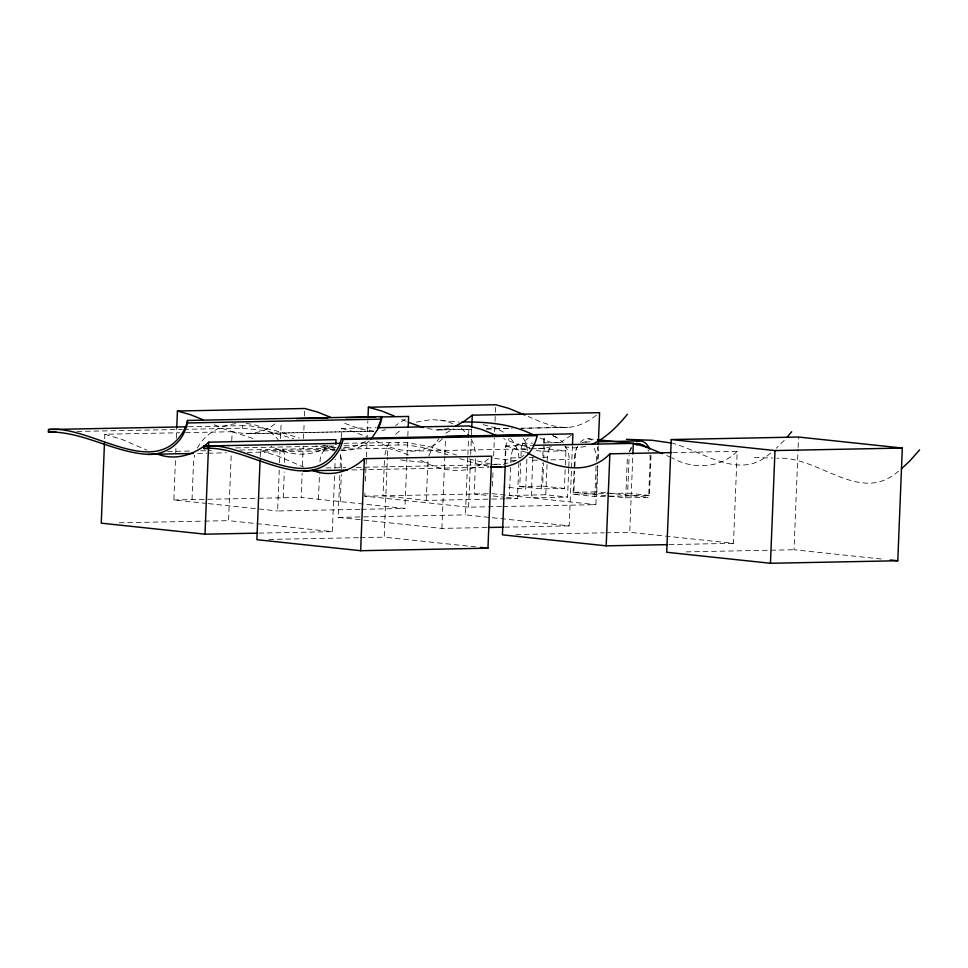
<?xml version="1.0" encoding="UTF-8"?>
<svg xmlns="http://www.w3.org/2000/svg" width="968" height="968" viewBox="0 0 968 968"><rect width="100%" height="100%" fill="white"/><g stroke="black" fill="none" stroke-linecap="round" stroke-linejoin="round"><path stroke-width="0.73" stroke-dasharray="4.84 3.63" d="M544.343 443.078L544.439 436.883M544.234 446.587L543.786 457.937M104.641 438.758L104.822 434.233L179.709 432.744M206.934 503.469L173.853 499.948L175.486 459.255M175.728 453.218L175.97 447.192M176.333 438.153L176.757 427.602M192.039 499.597L193.552 462.026L194.58 455.141M334.565 475.857L332.326 531.662L228.557 520.651L231.231 454.319M231.775 440.755L232.138 431.716L185.699 432.635M183.847 429.356L242.544 428.195L242.653 425.69L250.252 425.908L272.867 429.84L299.233 438.02M260.211 456.787L260.452 450.749L335.351 449.273M359.987 509.337L277.61 510.971L279.304 468.73M279.546 462.692L280.212 446.103M280.514 438.564L281.119 423.476M283.261 497.782L284.289 471.961M284.665 462.571L284.277 453.363L282.124 446.381M406.983 457.162L404.926 508.442L301.169 497.431L302.137 473.316M302.439 465.777L303.226 446.175M303.529 438.649L304.194 422.06M304.436 416.034L304.738 408.496M318.46 499.27L319.488 473.715M334.868 468.306L335.231 459.255M486.831 527.512L441.892 528.407L338.135 517.396L339.889 473.679M340.131 467.653L340.796 451.064M341.341 437.5L341.704 428.449L376.153 427.771M340.228 501.581L341.317 474.526M341.559 468.512L341.74 464.011A15.815 10.902 88.9 0 0 339.865 454.137M501.533 506.53L468.585 507.184L364.827 496.173L364.948 493.16M365.432 481.096L366.34 458.493M366.4 456.981L367.852 420.802M384.429 460.586L383.013 495.81L426.247 500.408L488.961 499.161M475.929 546.908L384.199 537.167L387.406 457.283M387.466 455.771L387.769 448.232L341.341 449.152M407.044 455.65L407.77 437.548M407.831 436.048L408.072 430.01M426.247 500.408L428.074 459.437M441.892 528.407L444.808 456.001M444.869 454.488L445.474 439.411M572.427 445.933L569.208 525.89L465.451 514.867L467.81 456.085M467.871 454.573L468.597 436.483M468.657 434.983L469.02 425.932M468.585 507.184L470.642 455.904M470.702 454.391L471.428 436.29M471.489 434.777L471.731 428.751M475.639 458.784L474.223 494.007L487.739 495.447M492.446 486.118L493.111 469.541M493.656 455.964L494.382 437.875M494.624 431.849L494.987 422.81M495.047 421.298L495.35 413.759M495.41 412.247L495.713 404.721M504.824 464.35L505.429 449.321A15.815 10.902 88.9 0 1 509.216 438.322M505.272 463.987L505.998 445.897L531.456 445.389M510.559 467.314L509.434 495.495L545.807 494.769L567.587 497.08L568.785 467.024M510.753 462.619L510.947 457.924A15.815 10.902 88.9 0 1 518.243 444.07A15.815 10.902 88.9 0 1 529.968 448.741M506.058 498.822L517.457 498.593L518.872 463.369M565.179 469.649L564.417 488.429L541.523 488.888L519.743 486.577L520.687 463.091M520.978 456.049L521.256 449.007A11.41 11.386 22.2 0 1 521.752 446.103L523.99 441.94L528.25 438.129M526.894 459.147L525.684 489.203L503.917 486.892M532.642 457.344A15.815 10.902 88.9 0 1 532.715 460.236L531.202 497.806L567.587 497.08M541.523 488.888L542.564 463.055M542.842 456.013L543.242 446.538M564.417 488.429L542.649 486.118L543.592 462.644M545.807 494.769L547.319 457.199A15.815 10.902 88.9 0 1 551.107 446.2M565.36 464.955L565.929 450.858A11.41 11.386 22.2 0 0 565.663 447.93L565.106 446.103M568.809 466.552L569.087 459.51A15.815 10.902 88.9 0 0 565.058 446.2M650.871 454.996A15.815 10.902 88.9 0 1 650.932 457.888L649.431 495.459L594.86 496.536L573.092 494.224L574.593 456.654A15.815 10.902 88.9 0 1 577.799 446.429M649.891 455.468A15.815 11.41 -83.9 0 1 650.157 459.8L648.645 497.37L625.751 497.83L573.867 492.313L574.714 471.186M574.907 466.491L575.379 454.742A15.815 11.41 -83.9 0 1 576.952 447.482M594.86 496.536L596.094 466.019M596.276 461.312L596.373 458.965A15.815 10.902 88.9 0 0 592.839 446.296M503.033 506.506L595.901 504.667L597.474 465.451M597.716 459.413L598.26 445.837M605.665 492.809L596.772 491.865L597.8 466.031M598.091 458.989L598.272 454.294A15.815 11.41 -83.9 0 0 597.292 447.083M625.751 497.83L627.252 460.26A15.815 11.41 -83.9 0 1 627.869 455.904M649.431 495.459L627.651 493.148L629.164 455.577M672.784 452.588L737.192 451.306L733.49 543.326L629.732 532.315L632.83 455.432M881.243 559.008L794.026 549.751L798.068 449.055M798.128 447.555L798.552 437.04M543.423 443.211L543.726 438.637A28.495 0.641 -87.6 0 1 543.871 436.822M384.841 454.851L386.704 447.821L390.31 440.803M428.788 455.94L433.543 445.389L438.915 438.831M197.315 448.063C204.877 433.652 220.704 425.085 236.567 423.597M784.237 440.355L776.227 448.269M395.682 434.245L401.357 429.489M369.304 440.888C361.971 447.591 351.929 450.652 342.103 450.531M524.003 455.262L518.158 459.522M737.192 451.306C719.986 468.645 692.979 469.71 672.228 457.949M571.314 435.176L559.867 442.945M405.435 419.011L395.585 425.509M442.4 438.964C424.057 455.964 396.747 452.588 376.31 441.154M488.465 458.747C469.419 476.474 441.166 471.767 420.221 459.969M596.409 415.224C587.322 422.29 576.347 427.904 564.55 427.42L521.111 428.279M770.625 452.976C740.423 481.399 704.341 451.911 672.881 443.392M898.534 471.126C859.911 505.381 818.867 455.492 777.026 458.251M274.876 423.911C257.428 438.238 232.913 434.535 214.182 424.649M327.958 445.728C311.345 458.457 288.682 455.202 271.052 446.284M365.396 441.505L354.143 446.599L342.212 448.027L345.274 447.954M445.788 433.18L453.762 428.8M516.053 460.647L503.65 464.277L491.575 464.204M551.421 446.659L542.08 448.547L535.038 448.438M416.179 422.133L431.643 419.58L459.304 422.096M385.433 429.744L382.009 430.554M449.091 428.485L437.233 429.949L425.896 428.316M585.701 446.575L574.23 447.918L565.748 446.95M188.47 426.755L242.653 425.69M76.992 431.462L182.347 429.381M250.482 433.628L374.798 431.159M441.456 429.84L471.416 429.248M486.384 428.957L511.854 428.449M520.832 428.267L568.773 427.324M246.259 433.724L373.575 431.208L360.822 429.248L341.498 422.133M437.233 429.949L471.682 429.26M486.662 428.969L512.12 428.461M343.967 443.271L405.834 442.436L428.679 446.405L456.581 455.057M235.647 447.93L336.477 445.933M344.003 445.788L405.786 444.929L420.911 447.107L448.051 454.803M522.466 443.308L532.642 443.102M544.282 442.872L558.839 442.582M585.132 442.001L591.037 441.892M167.621 451.475L191.761 450.991M200.739 450.822L211.327 450.604M239.87 450.047L334.734 448.16M197.629 453.387L206.704 453.193M208.156 453.181L226.27 452.806M247.336 452.395L334.638 450.664M340.651 450.543L345.165 450.459M410.541 451.161L530.367 448.789M531.601 448.753L544.161 448.547L565.929 450.858L543.036 451.318L533.501 450.301M510.947 457.924L520.034 457.743M529.133 457.561L533.67 457.465M542.77 457.283L547.319 457.199M532.715 460.236L539.539 460.09M550.901 459.873L569.087 459.51M326.131 467.98L345.721 467.592M356.236 467.375L490.195 464.737M491.684 464.7L500.722 464.519M351.759 469.94L488.767 467.217M519.743 486.577L542.649 486.118M173.853 499.948L301.169 497.431M364.827 496.173L489.155 493.716M573.867 492.313L596.772 491.865M573.092 494.224L608.485 493.535M609.961 493.499L627.651 493.148M491.804 499.101L504.63 498.847M361.488 509.313L404.926 508.442M338.135 517.396L465.451 514.867M119.221 522.817L203.099 521.159M204.599 521.123L228.557 520.651M504.8 527.161L569.208 525.89M258.928 533.114L332.326 531.662M268.874 539.454L358.741 537.676M360.241 537.639L384.199 537.167M515.908 534.566L604.274 532.811M605.774 532.787L629.732 532.315M669.094 544.597L733.49 543.326M686.179 551.881L794.026 549.751M754.314 457.501L772.706 458.033M242.544 428.195L265.268 430.591L293.619 438.685M564.55 427.42C551.687 426.936 539.757 421.54 528.153 416.458M246.162 423.56C258.359 424.468 270.568 429.889 278.155 439.702M588.484 438.794L595.901 439.581M521.256 449.007L529.423 449.866M494.648 458.445L516.271 460.744M400.728 459.969L427.759 462.837M607.142 492.966L648.645 497.37M492.143 493.656L595.901 504.667M493.148 496.015L503.953 497.165M506.651 497.455L517.457 498.593M208.435 503.626L277.61 510.971M488.901 466.298L478.398 464.277L459.05 458.469M335.944 447.652L322.864 445.244M334.553 449.963L315.979 445.921M490.304 464.011L467.81 458.699M483.153 424.637L495.652 427.977L503.287 432.043M439.92 420.039L448.329 421.903L455.045 424.625M505.998 445.897L526.531 452.467M341.704 428.449L354.651 432.079L366.582 436.858M387.769 448.232L400.716 451.862L411.557 456.17M232.138 431.716L253.761 438.722M260.452 450.749L277.743 456.001L303.686 467.108M104.822 434.233L122.101 439.472L146.967 450.144M529.375 447.664L516.549 443.949L503.626 438.637M551.845 442.812L539.999 437.911M553.297 435.915L559.068 438.879L563.219 442.812M671.151 457.477L665.754 455.117M406.233 421.334L399.76 418.491M461.191 428.304L468.258 434.898M510.608 438.456C515.884 444.251 519.054 452.032 518.957 459.897M471.343 439.194L474.393 446.079L475.724 455.311M398.138 442.194L398.187 444.711M552.425 435.612A29.185 29.125 22.2 0 1 556.721 437.379M523.168 438.322A15.815 10.902 88.9 0 1 527.197 451.632M647.991 449.914A15.815 11.41 -83.9 0 1 648.633 451.209M629.466 451.584A15.815 11.41 -83.9 0 1 631.983 447.93M580.098 442.424A15.815 11.41 -83.9 0 1 592.646 440.416M581.804 442.848A15.815 10.902 88.9 0 1 589.088 442.969M629.757 451.282A15.815 10.902 88.9 0 1 631.281 447.143M555.813 442.872A15.815 10.902 88.9 0 1 560.024 442.812M319.972 461.7A15.815 10.902 88.9 0 1 334.964 448.305"/><path stroke-width="1.45" d="M193.164 453.472L147.959 454.367C113.643 452.504 83.175 431.365 48.4 432.031L48.497 429.526L186.957 426.791M104.459 443.271L101.253 523.168L205.01 534.179L257.428 533.15M176.757 427.602L177.422 411.013L304.738 408.496L317.685 412.114L330.693 417.365M147.959 454.367C163.338 455.069 178.632 445.945 184.561 431.631A37.885 26.124 88.9 0 0 187.405 422.956L187.502 420.451L381.658 416.615L381.549 419.12A37.885 26.124 88.9 0 1 378.718 427.783L371.155 439.097M205.01 534.179L208.701 442.17L336.017 439.654L335.836 444.179M260.089 459.8L256.883 539.696L360.641 550.707L487.957 548.191L491.659 456.17L364.343 458.687C350.561 471.525 330.318 477.793 312.265 470.242M360.641 550.707L364.343 458.687M367.973 417.789L368.397 407.238L495.713 404.721L508.648 408.339L524.91 415.018M408.194 426.997L408.617 416.434L380.158 416.99M471.791 427.239L472.275 415.175L599.591 412.658L598.321 444.324M505.211 465.487L502.416 534.832L606.186 545.843L667.593 544.633M572.487 444.433L572.911 433.87L445.595 436.386M606.186 545.843L609.876 453.835L671.284 452.613M632.89 453.919L633.314 443.368L532.957 445.365M671.235 439.557L666.71 552.268L770.467 563.279L897.784 560.762L902.309 448.051L798.552 437.04L671.235 439.557L774.993 450.568L902.309 448.051M770.467 563.279L774.993 450.568M377.568 427.856L378.815 425.279A37.885 26.124 88.9 0 0 381.658 416.615M627.409 414.292C617.499 426.344 606.149 437.947 591.714 444.445M791.691 431.728L786.79 437.536M919.6 449.89L909.533 461.252L901.353 468.851M208.701 442.17C194.919 455.008 174.688 461.264 156.622 453.726M472.275 415.175L464.216 421.249L455.88 425.944M609.876 453.835C587.225 477.599 552.607 466.891 527.62 452.903M340.954 443.332L203.994 446.042L204.042 448.547C246.598 443.659 311.394 501.472 340.204 448.148A37.885 26.124 88.9 0 0 343.047 439.484L537.192 435.636A37.885 26.124 88.9 0 1 534.348 444.312C527.633 460.853 508.696 469.589 491.478 466.673M296.281 418.66L327.741 418.031M345.709 417.68L375.669 417.087M187.405 422.956L381.549 419.12M48.4 432.031L55.926 431.885M377.653 427.747L469.02 425.932L481.967 429.562L498.23 436.241M203.994 446.042C246.017 440.561 309.881 498.617 338.752 446.756A35.042 24.164 88.9 0 0 341.389 438.673L535.546 434.826L537.192 435.636M204.042 448.547L210.056 448.438M598.405 441.747L639.703 440.924M303.601 470.884L347.294 470.012M490.219 467.193L500.807 466.975M488.332 527.487L503.312 527.185M462.111 421.903C486.444 421.915 511.515 423.536 533.513 435.043M626.405 439.339L652.371 440.307L671.804 443.114M48.497 429.526C91.052 424.625 155.86 482.451 184.67 429.126A37.885 26.124 88.9 0 0 187.502 420.451M597.377 439.738L640.368 444.3M890.257 559.964L897.784 560.762M480.443 547.392L487.957 548.191M633.314 443.368L646.249 446.998L662.511 453.677M368.397 407.238L381.331 410.856L394.351 416.107M177.422 411.013L190.369 414.643L203.377 419.882M423.052 427.566L408.387 422.254M341.389 438.673L343.047 439.484M636.17 444.929A15.815 11.41 -83.9 0 1 646.418 447.639M636.629 441.65A15.815 10.902 88.9 0 1 649.504 449.067"/></g></svg>
